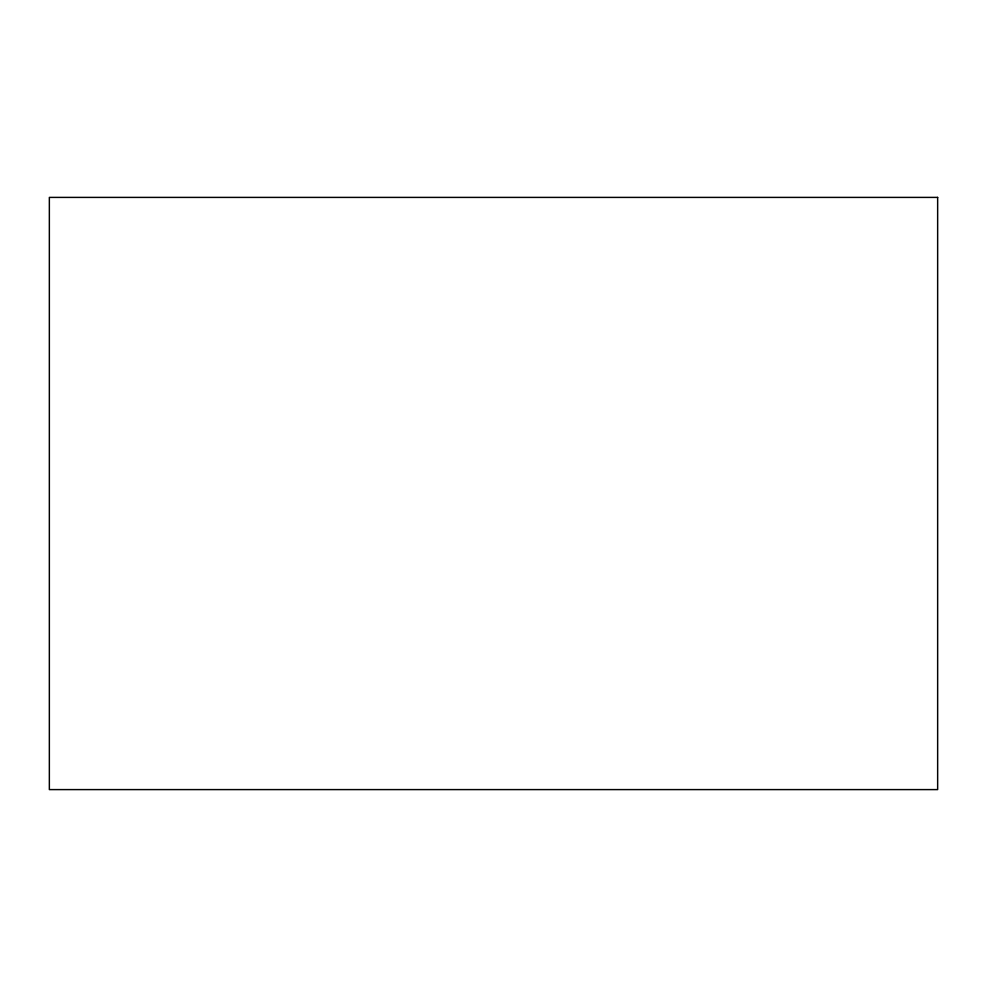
<?xml version="1.0" encoding="UTF-8"?>
<svg xmlns="http://www.w3.org/2000/svg" width="987" height="987" viewBox="0 0 987 987"><rect width="100%" height="100%" fill="white"/><g stroke="black" fill="none" stroke-linecap="round" stroke-linejoin="round"><path stroke-width="1.48" d="M937.65 197.4L49.35 197.4L49.35 789.6L937.65 789.6L937.65 197.4"/></g></svg>
